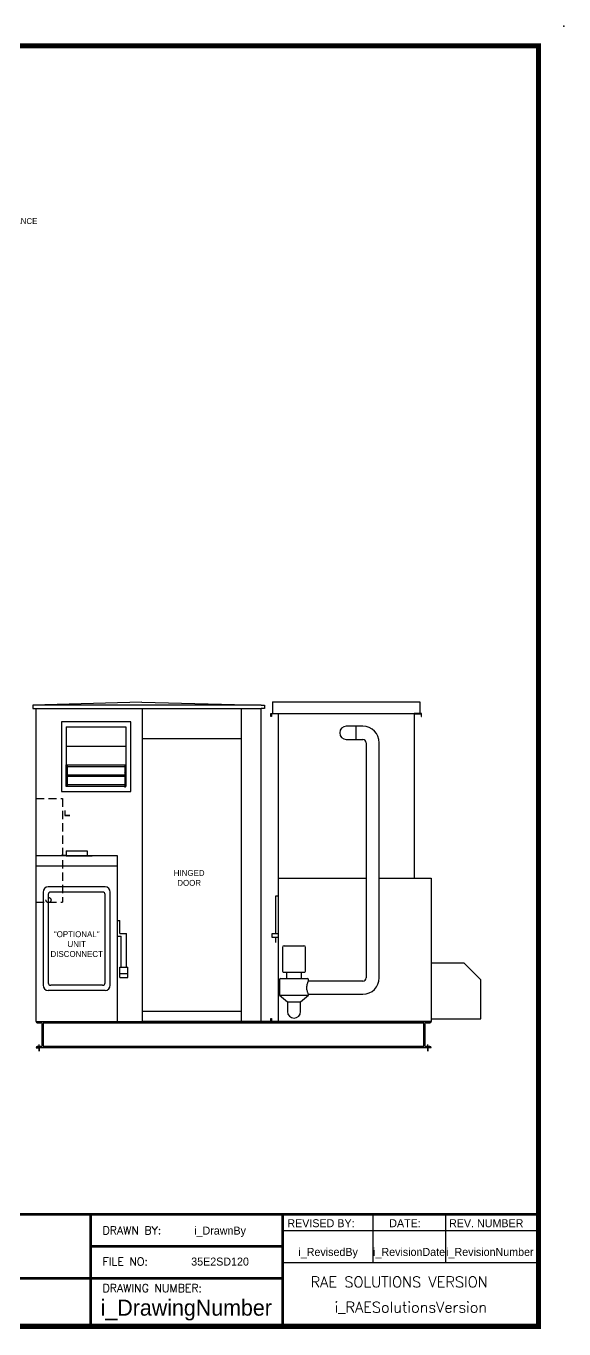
# Model space of a CAD drawing. Header units: inches. Extents: x -268 to 373, y -127 to 277.
# Drawn here: x 209.7 to 373.1, y -118.4 to 277.2 of the extents above; entities that cross this region are included whole.
import ezdxf
from ezdxf.enums import TextEntityAlignment as Align

# ---------------------------------------------------------------- set-up
doc = ezdxf.new("R2010")
doc.units = ezdxf.units.IN
doc.header["$MEASUREMENT"] = 0
doc.linetypes.add('HIDDEN', pattern=[0.375, 0.25, -0.125])
doc.layers.get('0').update_dxf_attribs({"color": 10})
doc.styles.add('SIMPLEX', font='SIMPLEX')

msp = doc.modelspace()

# ---------------------------------------------------------------- linework, layer by layer
at = {"color": 1, "ltscale": 5}
for p, q in [((244.94436, 71.93558), (211.75686, 70.93558)), ((244.94436, 71.93558), (281.13186, 70.93558)), ((281.13186, 70.93558), (211.75686, 70.93558)), ((212.75686, 70.93558), (211.75686, 70.93558)), ((211.75686, 70.93558), (211.75686, 69.93558)), ((211.75686, 69.93558), (212.75686, 69.93558)), ((211.75686, 69.93558), (281.13186, 69.93558)), ((212.75686, -25.06442), (212.75686, 69.93558)), ((245.13186, -25.06442), (245.13186, 69.93558)), ((275.13186, -25.06442), (275.13186, 69.93558)), ((281.13186, 70.93558), (282.13186, 70.93558)), ((281.13186, -25.06442), (281.13186, 69.93558)), ((282.13186, 69.93558), (281.13186, 69.93558)), ((282.13186, 70.93558), (282.13186, 69.93558)), ((275.13186, 60.81058), (245.13186, 60.81058)), ((275.13186, -22.06442), (245.13186, -22.06442)), ((212.75686, -25.06442), (212.75686, -25.06442)), ((212.75686, -25.06442), (332.75686, -25.06442)), ((213.13186, -25.43942), (214.25686, -25.43942)), ((214.63186, -32.31442), (214.63186, -25.81442)), ((215.00686, -33.06442), (215.00686, -25.06442)), ((215.00686, -25.43942), (330.50686, -25.43942)), ((275.13186, -25.06442), (245.13186, -25.06442)), ((281.13186, -25.06442), (275.13186, -25.06442)), ((284.13186, -25.06442), (281.13186, -25.06442)), ((284.13186, -25.06442), (281.13186, -25.06442)), ((330.50686, -25.06442), (330.50686, -33.06442)), ((330.88186, -25.81442), (330.88186, -32.31442)), ((331.25686, -25.43942), (332.38186, -25.43942)), ((332.75686, -25.06442), (332.75686, -25.06442)), ((332.75686, -33.06442), (212.75686, -33.06442)), ((212.75686, -33.06442), (212.75686, -33.06442)), ((212.75686, -33.06442), (213.75686, -33.06442)), ((214.25686, -32.68942), (213.13186, -32.68942)), ((213.75686, -34.06442), (213.75686, -32.06442)), ((213.75686, -33.06442), (213.75686, -34.06442)), ((330.50686, -32.68942), (215.00686, -32.68942)), ((332.38186, -32.68942), (331.25686, -32.68942)), ((331.75686, -34.06442), (331.75686, -32.06442)), ((332.75686, -33.06442), (331.75686, -33.06442)), ((331.75686, -33.06442), (331.75686, -34.06442)), ((332.75686, -33.06442), (332.75686, -33.06442))]:
    msp.add_line(p, q, dxfattribs=at)
at = {"color": 1, "linetype": 'Continuous'}
for p, q in [((284.63186, 71.95158), (329.38186, 71.95158)), ((284.63186, 71.95158), (284.63186, 68.45158)), ((329.38186, 71.95158), (329.38186, 68.45158)), ((284.13186, 67.57158), (284.13186, 68.45158)), ((284.13186, 68.45158), (286.38186, 68.45158)), ((284.25686, 67.57158), (284.13186, 67.57158)), ((284.25686, 68.32658), (284.25686, 67.57158)), ((286.38186, 68.32658), (284.25686, 68.32658)), ((286.38186, 68.45158), (286.38186, 68.43558)), ((286.38186, 68.45158), (327.63186, 68.45158)), ((286.38186, 18.46758), (286.38186, 68.43558)), ((286.38186, 68.43558), (327.63186, 68.43558)), ((327.63186, 68.45158), (329.88186, 68.45158)), ((327.63186, 68.45158), (327.63186, 68.43558)), ((329.88186, 68.45158), (327.63186, 68.45158)), ((327.63186, 68.45158), (327.63186, 68.43558)), ((327.63186, 68.43558), (327.63186, 18.46758)), ((329.75686, 68.32658), (327.63186, 68.32658)), ((327.63186, 68.32658), (329.75686, 68.32658)), ((329.75686, 68.32658), (329.75686, 67.57158)), ((329.75686, 67.57158), (329.88186, 67.57158)), ((329.88186, 67.57158), (329.88186, 68.45158)), ((241.57789, 65.89946), (220.45289, 65.89946)), ((220.45289, 65.89946), (220.45289, 44.77446)), ((221.95289, 64.39946), (240.07789, 64.39946)), ((241.57789, 44.77446), (241.57789, 65.89946)), ((310.02277, 64.57658), (307.00686, 64.57658)), ((310.02277, 60.57591), (310.02277, 64.57725)), ((312.02277, 64.57658), (310.02277, 64.57658)), ((307.00686, 60.57658), (310.02277, 60.57658)), ((310.02277, 60.57658), (312.02277, 60.57658)), ((313.02277, 59.57658), (313.02277, -11.7825)), ((317.02277, -11.7825), (317.02277, 59.57658)), ((221.95289, 46.27446), (221.95289, 52.90602)), ((222.01539, 46.33696), (222.01539, 52.90602)), ((222.26539, 52.90602), (222.26539, 52.77446)), ((239.76539, 52.77446), (222.26539, 52.77446)), ((222.26539, 52.77446), (222.26539, 52.27446)), ((239.76539, 52.27446), (222.26539, 52.27446)), ((222.26539, 52.27446), (222.26539, 49.77446)), ((239.76539, 52.90602), (239.76539, 52.77446)), ((239.76539, 52.77446), (239.76539, 52.27446)), ((239.76539, 52.27446), (239.76539, 49.77446)), ((240.01539, 52.90602), (240.01539, 46.33696)), ((240.07789, 52.90602), (240.07789, 46.27446)), ((239.76539, 49.77446), (222.26539, 49.77446)), ((222.26539, 49.77446), (222.26539, 49.27446)), ((239.76539, 49.27446), (222.26539, 49.27446)), ((222.26539, 49.27446), (222.26539, 46.77446)), ((239.76539, 49.77446), (239.76539, 49.27446)), ((239.76539, 49.27446), (239.76539, 46.77446)), ((220.45289, 44.77446), (241.57789, 44.77446)), ((240.07789, 46.27446), (221.95289, 46.27446)), ((240.01539, 46.33696), (222.01539, 46.33696)), ((239.76539, 46.77446), (222.26539, 46.77446)), ((222.26539, 46.77446), (222.26539, 46.33696)), ((239.76539, 46.77446), (239.76539, 46.33696)), ((286.38186, 18.46758), (313.02277, 18.46758)), ((286.38186, 18.45158), (313.02277, 18.45158)), ((286.38186, -24.92342), (286.38186, 18.45158)), ((286.39786, 18.45158), (286.39786, 18.46758)), ((317.02277, 18.46758), (327.63186, 18.46758)), ((317.02277, 18.45158), (332.75686, 18.45158)), ((327.61586, 18.46758), (327.61586, 18.45158)), ((332.75686, 18.45158), (332.75686, -5.13242)), ((285.50686, 12.95158), (285.50686, 1.57658)), ((286.38186, 12.95158), (285.50686, 12.95158)), ((284.38186, 1.57658), (284.38186, 0.57658)), ((286.38186, 1.57658), (284.38186, 1.57658)), ((284.38186, 0.57658), (286.38186, 0.57658)), ((285.50686, 0.57658), (285.50686, -1.04842)), ((287.63186, -2.54842), (287.63186, -9.79842)), ((288.13186, -2.04842), (294.13186, -2.04842)), ((294.63186, -9.79842), (294.63186, -2.54842)), ((332.74086, -5.13242), (332.74086, -25.03242)), ((332.74086, -5.13242), (332.75686, -5.13242)), ((332.75686, -5.13242), (332.75686, -7.29842)), ((332.75686, -7.29842), (332.75686, -24.29842)), ((342.79086, -7.29842), (332.75686, -7.29842)), ((347.88186, -12.38942), (342.79086, -7.29842)), ((287.88186, -10.04842), (294.38186, -10.04842)), ((288.88186, -10.04842), (288.88186, -12.04842)), ((293.38186, -12.04842), (293.38186, -10.04842)), ((286.75686, -12.29842), (286.75686, -17.04842)), ((287.00686, -12.04842), (295.25686, -12.04842)), ((295.50686, -12.79533), (295.50686, -12.29842)), ((312.02354, -12.7825), (295.50686, -12.79509)), ((347.88186, -24.29842), (347.88186, -12.38942)), ((286.75686, -17.04842), (289.13186, -19.04842)), ((286.75686, -17.04842), (295.50686, -17.04842)), ((289.13186, -19.04842), (289.13186, -22.04842)), ((289.13186, -19.04842), (293.13186, -19.04842)), ((293.13186, -19.04842), (295.50686, -17.04842)), ((293.13186, -22.04842), (293.13186, -19.04842)), ((295.50686, -16.79509), (312.02658, -16.7825)), ((295.50686, -17.04842), (295.50686, -16.79475)), ((284.13186, -24.16842), (284.25686, -24.16842)), ((284.13186, -25.04842), (284.13186, -24.16842)), ((284.13186, -25.04842), (284.13186, -24.16842)), ((332.75686, -25.04842), (284.13186, -25.04842)), ((332.75686, -25.06442), (284.13186, -25.06442)), ((284.25686, -24.16842), (284.25686, -24.92342)), ((284.25686, -24.92342), (286.38186, -24.92342)), ((332.74086, -25.03242), (332.75686, -25.03242)), ((332.74086, -25.04842), (332.75686, -25.04842)), ((332.75686, -24.29842), (347.88186, -24.29842)), ((332.75686, -24.29842), (332.75686, -25.03242)), ((332.75686, -25.03242), (332.75686, -25.04842)), ((332.75686, -25.04842), (332.75686, -25.06442))]:
    msp.add_line(p, q, dxfattribs=at)
at = {"ltscale": 5}
for p, q in [((221.95289, 64.39946), (221.95289, 52.90602)), ((240.07789, 64.39946), (240.07789, 52.90602)), ((221.95289, 58.56396), (240.07789, 58.56396)), ((221.95289, 52.90602), (240.07789, 52.90602))]:
    msp.add_line(p, q, dxfattribs=at)
at = {"color": 1, "linetype": 'HIDDEN', "ltscale": 10}
for p, q in [((212.75686, 42.64659), (220.75686, 42.64659)), ((212.75686, 42.64659), (220.75686, 42.64659)), ((220.75686, 42.64659), (220.75686, 11.14659)), ((212.75686, 11.14659), (220.75686, 11.14659)), ((224.27453, -25.06442), (256.27453, -25.06442)), ((224.27453, -25.06442), (256.27453, -25.06442))]:
    msp.add_line(p, q, dxfattribs=at)
at = {"color": 1}
for p, q in [((221.48455, 39.03847), (221.48455, 37.46628)), ((221.48455, 39.03847), (221.48455, 37.46628)), ((221.48455, 37.56454), (223.05674, 37.56454)), ((221.48455, 37.56454), (223.05674, 37.56454)), ((221.48455, 37.46628), (223.05674, 37.46628)), ((221.48455, 37.46628), (223.05674, 37.46628)), ((237.46467, 25.24558), (212.75686, 25.24558)), ((221.96639, 25.29958), (220.3942, 25.29958)), ((221.96639, 25.20131), (220.3942, 25.20131)), ((221.96639, 26.7735), (221.96639, 25.20131)), ((221.96639, 26.7735), (228.25514, 26.7735)), ((221.96639, 25.20131), (228.25514, 25.20131)), ((228.25514, 26.7735), (228.25514, 25.20131)), ((228.25514, 26.7735), (228.25514, 25.20131)), ((228.25514, 25.29958), (229.82733, 25.29958)), ((228.25514, 25.29958), (229.82733, 25.29958)), ((228.25514, 25.20131), (229.82733, 25.20131)), ((228.25514, 25.20131), (229.82733, 25.20131)), ((237.46467, -25.06442), (237.46467, 25.24558)), ((237.46467, -25.06442), (237.46467, 25.24558)), ((237.46467, -25.06442), (237.46467, 25.24558)), ((237.46467, 22.1012), (212.75686, 22.1012)), ((214.89155, 14.24027), (214.89155, -14.05911)), ((233.7578, 15.81245), (216.46373, 15.81245)), ((216.46373, 13.45417), (216.46373, -13.27301)), ((232.9717, 14.24027), (217.24983, 14.24027)), ((233.7578, -13.27301), (233.7578, 13.45417)), ((235.32998, -14.05911), (235.32998, 14.24027)), ((237.46467, 5.59324), (238.25076, 5.59324)), ((238.25076, 1.66277), (238.25076, 5.59324)), ((237.46467, 0.87667), (238.64381, 0.87667)), ((238.25076, 1.66277), (240.216, 1.66277)), ((238.64381, -8.55645), (238.64381, 0.87667)), ((240.216, -8.55645), (240.216, 1.66277)), ((238.25076, -11.70083), (238.25076, -8.55645)), ((238.25076, -8.55645), (240.60905, -8.55645)), ((238.25076, -10.52169), (240.60905, -10.52169)), ((238.25076, -11.70083), (240.60905, -11.70083)), ((240.60905, -11.70083), (240.60905, -8.55645)), ((233.7578, -15.6313), (216.46373, -15.6313)), ((232.9717, -14.05911), (217.24983, -14.05911))]:
    msp.add_line(p, q, dxfattribs=at)
at = {"lineweight": 30}
for p, q in [((93.24945, -83.60395), (287.64945, -83.60395)), ((229.32945, -83.60395), (229.32945, -103.04395)), ((287.64945, -83.60395), (287.64945, -117.62395)), ((287.64945, -83.60395), (365.40945, -83.60395)), ((287.64945, -83.60395), (287.64945, -88.46395)), ((315.08642, -83.60395), (315.08642, -98.18395)), ((337.18268, -83.60395), (337.18268, -98.18395)), ((287.64945, -88.46395), (365.40945, -88.46395)), ((229.32945, -93.32395), (287.64945, -93.32395)), ((229.32945, -103.04395), (229.32945, -93.32395)), ((287.64945, -98.18395), (365.40945, -98.18395)), ((287.64945, -103.04395), (93.24945, -103.04395)), ((229.32945, -103.04395), (229.32945, -117.62395))]:
    msp.add_line(p, q, dxfattribs=at)
at = {"const_width": 1.5552}
msp.add_lwpolyline([(-256.67055, -117.62395), (365.40945, -117.62395), (365.40945, 271.17605), (-256.67055, 271.17605), (-256.67055, -117.62395)], dxfattribs=at)
at = {"lineweight": 30, "const_width": 0.7776}
for points in [[(365.40945, -83.60395), (-101.15055, -83.60395), (-101.15055, -117.62395)], [(229.32945, -83.60395), (229.32945, -117.62395)], [(287.64945, -117.62395), (287.64945, -83.60395), (365.40945, -83.60395)], [(287.64945, -93.32395), (229.32945, -93.32395), (229.32945, -117.62395)], [(287.64945, -103.04395), (93.24945, -103.04395)]]:
    msp.add_lwpolyline(points, dxfattribs=at)
at = {"color": 1, "linetype": 'HIDDEN', "ltscale": 10}
msp.add_circle((216.54933, 11.80713), 0.7702, dxfattribs=at)
at = {"color": 1, "linetype": 'Continuous'}
for centre, radius, start, end in [((307.00686, 62.57658), 2, 90, 270), ((312.02277, 59.57658), 5, 0, 90), ((312.02277, 59.57658), 1, 0, 90), ((231.01539, 55.33696), 9.53125, 199.2198645, 203.3598377), ((231.01539, 55.33696), 9.59375, 200.263336, 204.2095026), ((231.01539, 55.33696), 9.21875, 195.2894706, 198.3497386), ((231.01539, 55.33696), 9.15625, 195.3964128, 197.1314638), ((231.01539, 55.33696), 9.15625, 342.8685362, 344.6035872), ((231.01539, 55.33696), 9.21875, 341.6502614, 344.7105294), ((231.01539, 55.33696), 9.90625, 204.6987423, 207.9593124), ((231.01539, 55.33696), 9.96875, 205.4685689, 208.6287164), ((231.01539, 55.33696), 10.28125, 208.9100268, 211.6724334), ((231.01539, 55.33696), 10.34375, 209.5308265, 212.2292036), ((231.01539, 55.33696), 9.90625, 332.0406876, 335.3012577), ((231.01539, 55.33696), 9.96875, 331.3712836, 334.5314311), ((231.01539, 55.33696), 10.28125, 328.3275666, 331.0899732), ((231.01539, 55.33696), 10.34375, 327.7707964, 330.4691735), ((231.01539, 49.93823), 9.53125, 336.6401623, 340.7801355), ((231.01539, 49.93823), 9.59375, 335.7904974, 339.736664), ((288.13186, -2.54842), 0.5, 90, 180), ((294.13186, -2.54842), 0.5, 0, 90), ((287.88186, -9.79842), 0.25, 180, 270), ((294.38186, -9.79842), 0.25, 270, 0), ((312.02277, -11.7825), 1, 270.0436467, 0), ((312.02277, -11.7825), 5, 270.0436467, 0), ((287.00686, -12.29842), 0.25, 90, 180), ((295.25686, -12.29842), 0.25, 0, 90), ((291.13186, -22.04842), 2, 180, 0)]:
    msp.add_arc(centre, radius, start, end, dxfattribs=at)
at = {"color": 1}
for centre, radius, start, end in [((216.46373, 14.24027), 1.57219, 90, 180), ((217.24983, 13.45417), 0.78609, 90, 180), ((232.9717, 13.45417), 0.78609, 0, 90), ((233.7578, 14.24027), 1.57219, 0, 90), ((216.46373, -14.05911), 1.57219, 180, 270), ((217.24983, -13.27301), 0.78609, 180, 270), ((232.9717, -13.27301), 0.78609, 270, 0), ((233.7578, -14.05911), 1.57219, 270, 0)]:
    msp.add_arc(centre, radius, start, end, dxfattribs=at)
at = {"color": 1, "ltscale": 5}
for centre, start, end in [((213.13186, -25.06442), 180, 270), ((214.25686, -25.81442), 0, 90), ((331.25686, -25.81442), 90, 180), ((332.38186, -25.06442), 270, 360), ((213.13186, -33.06442), 90, 180), ((214.25686, -32.31442), 270, 0), ((331.25686, -32.31442), 180, 270), ((332.38186, -33.06442), 0, 90)]:
    msp.add_arc(centre, 0.375, start, end, dxfattribs=at)
at = {"color": 1, "linetype": 'Continuous'}
msp.add_open_spline([(295.50681, -16.79498), (295.50683, -16.7944), (295.50497, -16.78969), (295.50122, -16.78084), (295.49201, -16.75909), (295.47135, -16.71228), (295.44239, -16.64331), (295.40928, -16.56448), (295.36532, -16.45669), (295.31801, -16.32564), (295.27231, -16.19908), (295.22349, -16.05083), (295.17944, -15.88565), (295.13401, -15.71536), (295.09366, -15.52707), (295.06702, -15.32812), (295.04157, -15.138), (295.02864, -14.93813), (295.03146, -14.73946), (295.03441, -14.53134), (295.05465, -14.32453), (295.08693, -14.13039), (295.12198, -13.91962), (295.17123, -13.72378), (295.22306, -13.55142), (295.26907, -13.39841), (295.31711, -13.2639), (295.35999, -13.15196), (295.4044, -13.03602), (295.44329, -12.9443), (295.46914, -12.88393), (295.49343, -12.82724), (295.50622, -12.79821), (295.50681, -12.79526)], degree=3, knots=[0, 0, 0, 0, 0.035204812, 0.035204812, 0.035204812, 0.121723958, 0.121723958, 0.121723958, 0.220620102, 0.220620102, 0.220620102, 0.316124636, 0.316124636, 0.316124636, 0.414592854, 0.414592854, 0.414592854, 0.508684994, 0.508684994, 0.508684994, 0.607246149, 0.607246149, 0.607246149, 0.714246102, 0.714246102, 0.714246102, 0.809236382, 0.809236382, 0.809236382, 0.907613789, 0.907613789, 0.907613789, 1, 1, 1, 1], dxfattribs=at)
for p in [(373.11836, 277.16532), (287.64945, -117.62395)]:
    msp.add_point(p)

# ---------------------------------------------------------------- texts
at = {"color": 1}
msp.add_text('108" MINIMUM SERVICE CLEARANCE', height=1.8, dxfattribs=at).set_placement((170.20287, 217.06465))
at = {"lineweight": 30}
for s, p in [('REVISED BY:', (289.10806, -87.5214)), ('DATE:', (320.05242, -87.5214)), ('REV. NUMBER', (338.2243, -87.5214))]:
    msp.add_text(s, height=2.43, dxfattribs=at).set_placement(p)
at = {"lineweight": 30, "style": 'SIMPLEX'}
for s, height, p in [('DRAWN BY:', 2.43, (232.97445, -89.67895)), ('FILE NO:', 2.43, (232.97445, -99.16402)), ('RAE SOLUTIONS VERSION', 3.22704, (296.16877, -105.75101)), ('DRAWING NUMBER:', 2.43, (232.97445, -107.22038))]:
    msp.add_text(s, height=height, dxfattribs=at).set_placement(p)
at = {"lineweight": 30}
for s, height, p in [('i_DrawnBy', 2.43, (268.66569, -89.75902)), ('i_RevisedBy', 2.43, (301.49195, -96.23464)), ('i_RevisionDate', 2.43, (326.07858, -96.23464)), ('i_RevisionNumber', 2.43, (350.61795, -96.23464)), ('35E2SD120', 2.43, (268.66569, -99.1607)), ('i_DrawingNumber', 4.86, (258.40064, -114.3722))]:
    msp.add_text(s, height=height, dxfattribs=at).set_placement(p, align=Align.CENTER)
at = {"lineweight": 30, "style": 'SIMPLEX'}
msp.add_text('i_RAESolutionsVersion', height=3.22704, dxfattribs=at).set_placement((326.60966, -113.41877), align=Align.CENTER)
at = {"color": 1, "ltscale": 5, "char_height": 1.8}
for s, insert, attachment_point in [('HINGED\\PDOOR', (259.28294, 18.51783), 5), ('"OPTIONAL"\\PUNIT\\PDISCONNECT', (225.12138, 2.34589), 2)]:
    msp.add_mtext(s, dxfattribs=dict(at, insert=insert, attachment_point=attachment_point))

doc.saveas('drawing.dxf')
